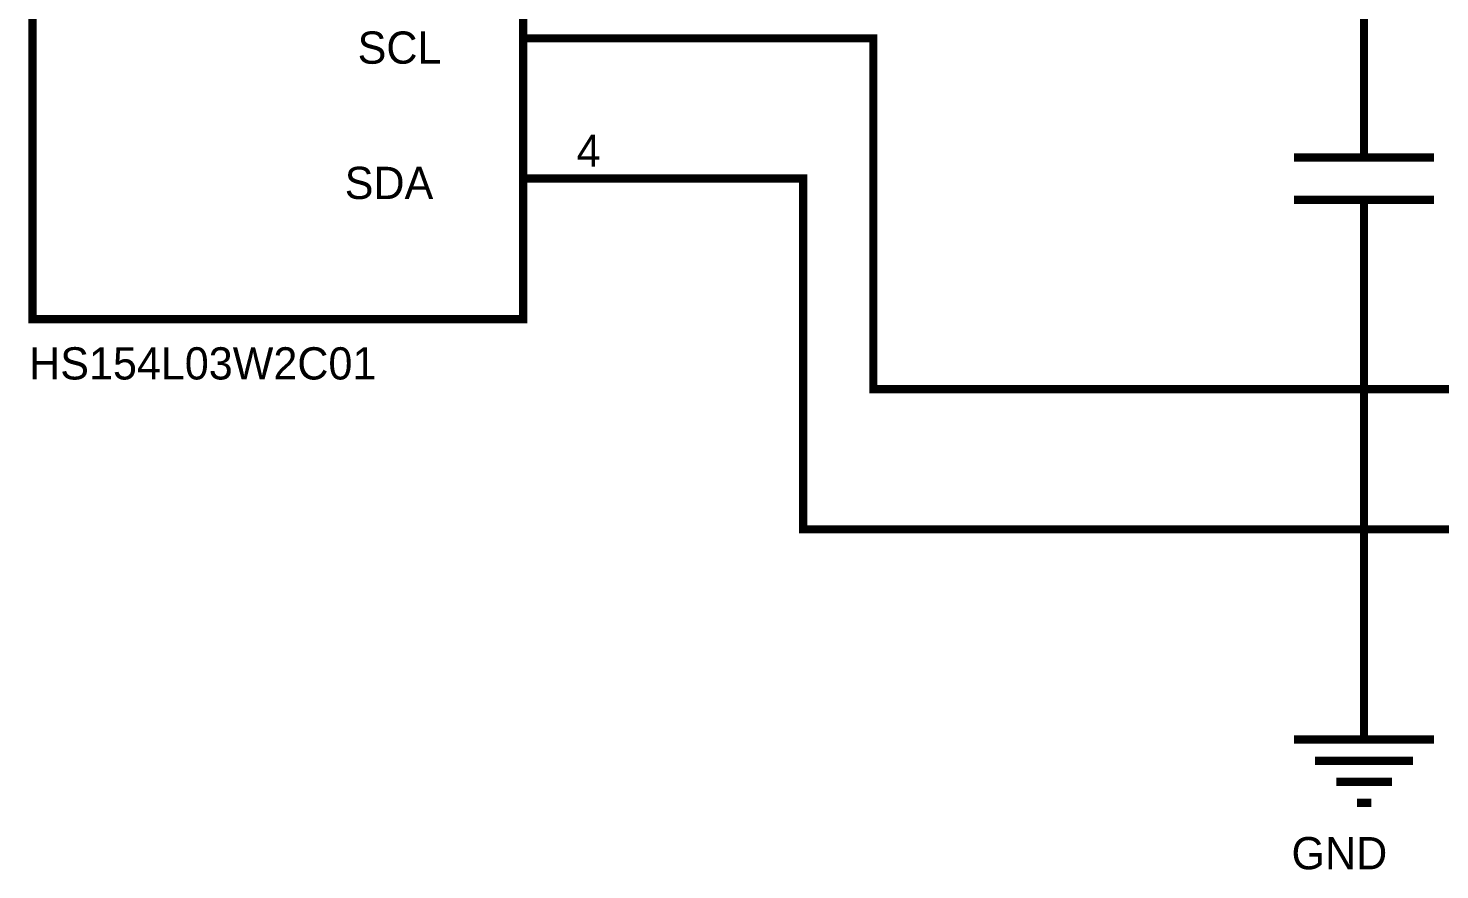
# Model space of a CAD drawing. Header units: inches. Extents: x 0 to 31.5, y 0 to 22.3.
# Drawn here: x 2.497 to 4.511, y 11.714 to 12.914 of the extents above; entities that cross this region are included whole.
import ezdxf

# ---------------------------------------------------------------- set-up
doc = ezdxf.new("R2010")
doc.units = ezdxf.units.IN
doc.header["$MEASUREMENT"] = 0
doc.layers.add('Sheet', color=255, linetype='Continuous')

msp = doc.modelspace()

# ---------------------------------------------------------------- linework, layer by layer
at = {"layer": 'Sheet'}
for points in [[(2.5033, 13.4999, 0.0118, 0.0118, 0), (3.2032, 13.4999, 0.0118, 0.0118, 0), (3.2032, 12.4995, 0.0118, 0.0118, 0), (2.5033, 12.4995, 0.0118, 0.0118, 0), (2.5033, 13.4999, 0.0118, 0.0118, 0)], [(2.5033, 13.4999, 0.0039, 0.0039, 0), (2.5033, 12.4995, 0.0039, 0.0039, 0), (3.2032, 12.4995, 0.0039, 0.0039, 0), (3.2032, 13.4999, 0.0039, 0.0039, 0), (2.5033, 13.4999, 0.0039, 0.0039, 0), (2.5033, 13.4999, 0.0039, 0.0039, 0)]]:
    msp.add_lwpolyline(points, format="xyseb", close=True, dxfattribs=at)
for points in [[(4.4026, 12.8998, 0.0118, 0.0118, 0), (4.4026, 13.0996, 0.0118, 0.0118, 0)], [(3.2032, 12.8998, 0.0118, 0.0118, 0), (3.403, 12.8998, 0.0118, 0.0118, 0)], [(3.403, 12.8998, 0.0118, 0.0118, 0), (3.7027, 12.8998, 0.0118, 0.0118, 0), (3.7027, 12.3996, 0.0118, 0.0118, 0), (5.0025, 12.3996, 0.0118, 0.0118, 0), (6.2025, 12.3996, 0.0118, 0.0118, 0)], [(4.4026, 12.7999, 0.0118, 0.0118, 0), (4.4026, 12.8998, 0.0118, 0.0118, 0)], [(4.4026, 12.7999, 0.0118, 0.0118, 0), (4.4026, 12.7298, 0.0118, 0.0118, 0)], [(4.3027, 12.7298, 0.0118, 0.0118, 0), (4.5025, 12.7298, 0.0118, 0.0118, 0)], [(3.2032, 12.7, 0.0118, 0.0118, 0), (3.403, 12.7, 0.0118, 0.0118, 0)], [(3.403, 12.7, 0.0118, 0.0118, 0), (3.6028, 12.7, 0.0118, 0.0118, 0), (3.6028, 12.1998, 0.0118, 0.0118, 0), (5.5026, 12.1998, 0.0118, 0.0118, 0), (6.2025, 12.1998, 0.0118, 0.0118, 0)], [(4.3027, 12.6695, 0.0118, 0.0118, 0), (4.5025, 12.6695, 0.0118, 0.0118, 0)], [(4.4026, 12.5995, 0.0118, 0.0118, 0), (4.4026, 12.6695, 0.0118, 0.0118, 0)], [(4.4026, 12.5995, 0.0118, 0.0118, 0), (4.4026, 12.4995, 0.0118, 0.0118, 0)], [(4.4026, 12.4995, 0.0118, 0.0118, 0), (4.4026, 11.9999, 0.0118, 0.0118, 0)], [(4.4026, 11.9999, 0.0118, 0.0118, 0), (4.4026, 11.9, 0.0118, 0.0118, 0)], [(4.3027, 11.9, 0.0118, 0.0118, 0), (4.5025, 11.9, 0.0118, 0.0118, 0)], [(4.3325, 11.8696, 0.0118, 0.0118, 0), (4.4726, 11.8696, 0.0118, 0.0118, 0)], [(4.3629, 11.8397, 0.0118, 0.0118, 0), (4.4427, 11.8397, 0.0118, 0.0118, 0)], [(4.3928, 11.8098, 0.0118, 0.0118, 0), (4.4129, 11.8098, 0.0118, 0.0118, 0)]]:
    msp.add_lwpolyline(points, format="xyseb", dxfattribs=at)

# ---------------------------------------------------------------- texts
for s, height, p in [('SCL', 0.04594, (2.9672, 12.8636)), ('4', 0.0459, (3.2795, 12.7166)), ('SDA', 0.04594, (2.9488, 12.6707)), ('HS154L03W2C01', 0.045941, (2.4987, 12.4134)), ('GND', 0.04594, (4.2992, 11.7151))]:
    msp.add_text(s, height=height, dxfattribs=at).set_placement(p)

doc.saveas('drawing.dxf')
